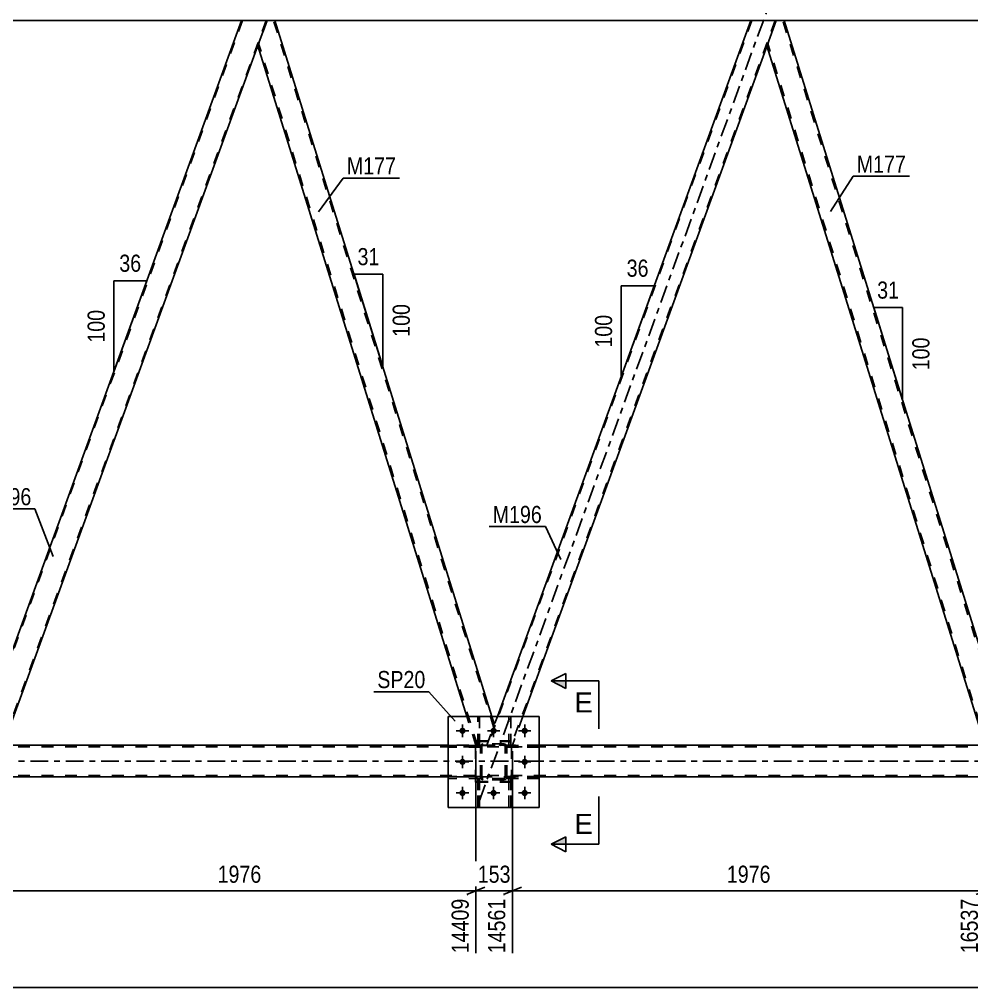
# Model space of a CAD drawing. Header units: millimetres. Extents: x 0 to 841, y 0 to 594.
# Drawn here: x 510.6 to 669.8, y 286.9 to 448.8 of the extents above; entities that cross this region are included whole.
import ezdxf

# ---------------------------------------------------------------- set-up
doc = ezdxf.new("R2010")
doc.units = ezdxf.units.MM
doc.linetypes.add('DXK_LINE_DOT2', pattern=[3.9198, 1.9599, -1.9599])
doc.linetypes.add('DXK_LINE_DOT3', pattern=[5.9187, 2.979, -0.9799, 0.9799, -0.9799])
doc.styles.add('Arial', font='ARIAL.TTF', dxfattribs={"height": 0.2})
doc.styles.add('Arial Narrow', font='ARIALN.TTF', dxfattribs={"height": 0.2})

# ---------------------------------------------------------------- blocks, each defined once
blk = doc.blocks.new('Part-814553284-4020 - 3941')
at = {"color": 7, "linetype": 'DXK_LINE_DOT2'}
for p, q in [((587.69, 327.19), (587.73, 327.37)), ((587.73, 327.37), (587.69, 327.19)), ((587.69, 322.15), (587.69, 327.19)), ((587.93, 327.19), (587.95, 327.28)), ((587.93, 322.15), (587.93, 327.19)), ((587.95, 327.28), (588, 327.36)), ((587.99, 327.63), (588.17, 327.67)), ((588.17, 327.67), (587.99, 327.63)), ((588, 327.36), (588.08, 327.41)), ((588.08, 327.41), (588.17, 327.43)), ((591.61, 327.67), (588.17, 327.67)), ((588.17, 327.43), (591.61, 327.43)), ((591.61, 327.67), (591.79, 327.63)), ((591.79, 327.63), (591.61, 327.67)), ((591.61, 327.43), (591.7, 327.41)), ((591.7, 327.41), (591.78, 327.36)), ((591.78, 327.36), (591.83, 327.28)), ((591.83, 327.28), (591.85, 327.19)), ((591.85, 322.15), (591.85, 327.19)), ((592.05, 327.37), (592.09, 327.19)), ((592.09, 327.19), (592.05, 327.37)), ((592.09, 322.15), (592.09, 327.19)), ((587.73, 321.97), (587.69, 322.15)), ((587.69, 322.15), (587.73, 321.97)), ((587.95, 322.06), (587.93, 322.15)), ((588, 321.98), (587.95, 322.06)), ((588.17, 321.67), (587.99, 321.71)), ((587.99, 321.71), (588.17, 321.67)), ((588.08, 321.93), (588, 321.98)), ((588.17, 321.91), (588.08, 321.93)), ((591.61, 321.91), (588.17, 321.91)), ((591.61, 321.67), (588.17, 321.67)), ((591.7, 321.93), (591.61, 321.91)), ((591.79, 321.71), (591.61, 321.67)), ((591.61, 321.67), (591.79, 321.71)), ((591.78, 321.98), (591.7, 321.93)), ((591.83, 322.06), (591.78, 321.98)), ((591.85, 322.15), (591.83, 322.06)), ((592.09, 322.15), (592.05, 321.97)), ((592.05, 321.97), (592.09, 322.15))]:
    blk.add_line(p, q, dxfattribs=at)
at = {"color": 7, "linetype": 'DXK_LINE_DOT3'}
blk.add_line((589.89, 324.67), (589.89, 324.67), dxfattribs=at)
at = {"color": 7, "linetype": 'DXK_LINE_DOT2'}
for centre, start, end in [((588.17, 327.19), 112.5, 157.5), ((588.17, 327.19), 112.5, 157.5), ((591.61, 327.19), 22.5, 67.5), ((591.61, 327.19), 22.5, 67.5), ((588.17, 322.15), 202.5, 247.5), ((588.17, 322.15), 202.5, 247.5), ((591.61, 322.15), 292.5, 337.5), ((591.61, 322.15), 292.5, 337.5)]:
    blk.add_arc(centre, 0.48, start, end, dxfattribs=at)
blk = doc.blocks.new('Part-814553284-3956 - 3941')
at = {"color": 7, "linetype": 'DXK_LINE_DOT2'}
for p, q in [((587.24, 327.43), (587.24, 332.27)), ((587.24, 332.27), (587.56, 332.27)), ((587.56, 332.27), (587.56, 327.43)), ((587.24, 328.03), (587.56, 328.03)), ((587.56, 327.43), (587.24, 327.43))]:
    blk.add_line(p, q, dxfattribs=at)
blk = doc.blocks.new('Part-814553284-4016 - 3941')
at = {"color": 2, "linetype": 'Continuous'}
for p, q in [((587.24, 332.27), (587.24, 332.27)), ((587.56, 332.27), (587.24, 332.27)), ((587.56, 332.27), (587.56, 332.27))]:
    blk.add_line(p, q, dxfattribs=at)
at = {"color": 7, "linetype": 'DXK_LINE_DOT2'}
for p, q in [((587.24, 327.43), (587.24, 332.27)), ((587.56, 327.43), (587.56, 332.27)), ((587.24, 328.03), (587.56, 328.03)), ((587.56, 327.43), (587.24, 327.43))]:
    blk.add_line(p, q, dxfattribs=at)
blk = doc.blocks.new('Part-814553284-3959 - 3941')
at = {"color": 7, "linetype": 'DXK_LINE_DOT2'}
for p, q in [((592.44, 327.43), (592.44, 332.27)), ((592.44, 332.27), (592.76, 332.27)), ((592.76, 332.27), (592.76, 327.43)), ((592.44, 328.03), (592.76, 328.03)), ((592.76, 327.43), (592.44, 327.43))]:
    blk.add_line(p, q, dxfattribs=at)
blk = doc.blocks.new('Part-814553284-3981 - 3941')
at = {"color": 2, "linetype": 'Continuous'}
for p, q in [((552.02, 448.66), (550.49, 444.47)), ((553.33, 448.66), (552.02, 448.66)), ((589.61, 332.27), (553.33, 448.66)), ((585.42, 332.27), (550.47, 444.41)), ((550.49, 444.47), (550.49, 444.46))]:
    blk.add_line(p, q, dxfattribs=at)
at = {"color": 7, "linetype": 'DXK_LINE_DOT2'}
for p, q in [((589.9, 330.54), (553.08, 448.66)), ((550.49, 444.47), (550.47, 444.41)), ((587.18, 327.44), (550.6, 444.79)), ((586.93, 327.44), (585.42, 332.27)), ((590.04, 330.92), (589.61, 332.27)), ((588.77, 327.44), (590.04, 330.92)), ((586.93, 327.44), (588.77, 327.44))]:
    blk.add_line(p, q, dxfattribs=at)
blk = doc.blocks.new('Part-814553284-4051 - 3941')
at = {"color": 7, "linetype": 'DXK_LINE_DOT2'}
for p, q in [((592.09, 321.91), (592.09, 322.23)), ((592.09, 322.23), (597.49, 322.23)), ((592.69, 321.91), (592.69, 322.23)), ((597.49, 322.23), (597.49, 321.91)), ((597.49, 321.91), (592.09, 321.91))]:
    blk.add_line(p, q, dxfattribs=at)
blk = doc.blocks.new('Bolt-814553284-4063 - 3941')
at = {"color": 1, "linetype": 'Continuous'}
for p, q in [((584.69, 330.91), (584.69, 330.22)), ((589.89, 330.91), (589.89, 330.22)), ((595.09, 330.91), (595.09, 330.22)), ((583.65, 329.87), (584.34, 329.87)), ((584.69, 328.83), (584.69, 329.52)), ((585.73, 329.87), (585.04, 329.87)), ((588.85, 329.87), (589.54, 329.87)), ((589.89, 328.83), (589.89, 329.52)), ((590.93, 329.87), (590.24, 329.87)), ((594.05, 329.87), (594.74, 329.87)), ((595.09, 328.83), (595.09, 329.52)), ((596.13, 329.87), (595.44, 329.87)), ((584.69, 325.71), (584.69, 325.02)), ((595.09, 325.71), (595.09, 325.02)), ((583.65, 324.67), (584.34, 324.67)), ((584.69, 323.63), (584.69, 324.32)), ((585.73, 324.67), (585.04, 324.67)), ((594.05, 324.67), (594.74, 324.67)), ((595.09, 323.63), (595.09, 324.32)), ((596.13, 324.67), (595.44, 324.67)), ((583.65, 319.47), (584.34, 319.47)), ((584.69, 320.51), (584.69, 319.82)), ((584.69, 318.43), (584.69, 319.12)), ((585.73, 319.47), (585.04, 319.47)), ((588.85, 319.47), (589.54, 319.47)), ((589.89, 320.51), (589.89, 319.82)), ((589.89, 318.43), (589.89, 319.12)), ((590.93, 319.47), (590.24, 319.47)), ((594.05, 319.47), (594.74, 319.47)), ((595.09, 320.51), (595.09, 319.82)), ((595.09, 318.43), (595.09, 319.12)), ((596.13, 319.47), (595.44, 319.47))]:
    blk.add_line(p, q, dxfattribs=at)
blk = doc.blocks.new('Bolt-814553284-4064 - 3941')
at = {"linetype": 'Continuous'}
for points in [[(585.21, 329.87, -1), (584.17, 329.87, -1)], [(590.41, 329.87, -1), (589.37, 329.87, -1)], [(595.61, 329.87, -1), (594.57, 329.87, -1)], [(585.21, 324.67, -1), (584.17, 324.67, -1)], [(595.61, 324.67, -1), (594.57, 324.67, -1)], [(585.21, 319.47, -1), (584.17, 319.47, -1)], [(590.41, 319.47, -1), (589.37, 319.47, -1)], [(595.61, 319.47, -1), (594.57, 319.47, -1)]]:
    blk.add_hatch(color=1, dxfattribs=at).paths.add_polyline_path(points)
at = {"color": 1, "linetype": 'Continuous'}
for p, q in [((584.69, 330.91), (584.69, 328.83)), ((589.89, 330.91), (589.89, 328.83)), ((595.09, 330.91), (595.09, 328.83)), ((585.73, 329.87), (583.65, 329.87)), ((590.93, 329.87), (588.85, 329.87)), ((596.13, 329.87), (594.05, 329.87)), ((584.69, 325.71), (584.69, 323.63)), ((595.09, 325.71), (595.09, 323.63)), ((585.73, 324.67), (583.65, 324.67)), ((596.13, 324.67), (594.05, 324.67)), ((585.73, 319.47), (583.65, 319.47)), ((584.69, 320.51), (584.69, 318.43)), ((590.93, 319.47), (588.85, 319.47)), ((589.89, 320.51), (589.89, 318.43)), ((596.13, 319.47), (594.05, 319.47)), ((595.09, 320.51), (595.09, 318.43))]:
    blk.add_line(p, q, dxfattribs=at)
blk = doc.blocks.new('Part-814553284-4000 - 3941')
at = {"color": 7, "linetype": 'DXK_LINE_DOT2'}
for p, q in [((587.69, 327.43), (582.29, 327.43)), ((582.29, 327.11), (582.29, 327.43)), ((587.69, 327.11), (582.29, 327.11)), ((587.09, 327.11), (587.09, 327.43)), ((587.69, 327.43), (587.69, 327.11))]:
    blk.add_line(p, q, dxfattribs=at)
blk = doc.blocks.new('Part-814553284-4003 - 3941')
at = {"color": 7, "linetype": 'DXK_LINE_DOT2'}
for p, q in [((592.76, 321.91), (592.44, 321.91)), ((592.44, 321.91), (592.44, 317.07)), ((592.44, 321.31), (592.76, 321.31)), ((592.76, 317.07), (592.76, 321.91)), ((592.44, 317.07), (592.76, 317.07))]:
    blk.add_line(p, q, dxfattribs=at)
blk = doc.blocks.new('Part-814553284-4004 - 3941')
at = {"color": 7, "linetype": 'DXK_LINE_DOT2'}
for p, q in [((597.49, 322.23), (592.09, 322.23)), ((592.09, 322.23), (592.09, 321.91)), ((592.69, 321.91), (592.69, 322.23)), ((597.49, 321.91), (597.49, 322.23)), ((592.09, 321.91), (597.49, 321.91))]:
    blk.add_line(p, q, dxfattribs=at)
blk = doc.blocks.new('Part-814553284-4005 - 3941')
at = {"color": 7, "linetype": 'DXK_LINE_DOT2'}
for p, q in [((597.49, 327.43), (592.09, 327.43)), ((592.09, 327.43), (592.09, 327.11)), ((592.09, 327.11), (597.49, 327.11)), ((592.69, 327.11), (592.69, 327.43)), ((597.49, 327.11), (597.49, 327.43))]:
    blk.add_line(p, q, dxfattribs=at)
blk = doc.blocks.new('Part-814553284-4022 - 3941')
at = {"color": 7, "linetype": 'DXK_LINE_DOT2'}
for p, q in [((582.29, 332.27), (597.49, 332.27)), ((582.29, 332.27), (582.29, 317.07)), ((597.49, 332.27), (597.49, 317.07)), ((582.29, 317.07), (597.49, 317.07))]:
    blk.add_line(p, q, dxfattribs=at)
blk = doc.blocks.new('Part-814553284-4032 - 3941')
at = {"color": 7, "linetype": 'DXK_LINE_DOT2'}
for p, q in [((547.93, 448.66), (503.81, 327.44)), ((551.85, 448.66), (507.72, 327.44)), ((552.02, 448.66), (550.49, 444.46)), ((504.88, 330.87), (503.64, 327.44)), ((507.89, 327.44), (503.64, 327.44))]:
    blk.add_line(p, q, dxfattribs=at)
at = {"color": 2, "linetype": 'Continuous'}
for p, q in [((547.76, 448.66), (504.88, 330.87)), ((552.02, 448.66), (547.76, 448.66)), ((550.49, 444.46), (507.89, 327.44))]:
    blk.add_line(p, q, dxfattribs=at)
blk = doc.blocks.new('Part-814553284-4033 - 3941')
at = {"color": 7, "linetype": 'DXK_LINE_DOT2'}
for p, q in [((587.69, 327.43), (582.29, 327.43)), ((582.29, 327.43), (582.29, 327.11)), ((587.69, 327.11), (582.29, 327.11)), ((587.09, 327.11), (587.09, 327.43)), ((587.69, 327.11), (587.69, 327.43))]:
    blk.add_line(p, q, dxfattribs=at)
blk = doc.blocks.new('Part-814553284-4038 - 3941')
at = {"color": 2, "linetype": 'Continuous'}
for p, q in [((547.76, 448.66), (468.2, 448.66)), ((632.89, 448.66), (553.33, 448.66)), ((718.03, 448.66), (638.47, 448.66))]:
    blk.add_line(p, q, dxfattribs=at)
at = {"color": 7, "linetype": 'DXK_LINE_DOT2'}
for p, q in [((553.33, 448.66), (547.76, 448.66)), ((638.47, 448.66), (632.89, 448.66))]:
    blk.add_line(p, q, dxfattribs=at)
blk = doc.blocks.new('Part-814553284-4049 - 3941')
at = {"color": 7, "linetype": 'DXK_LINE_DOT2'}
for p, q in [((587.69, 322.23), (582.29, 322.23)), ((582.29, 322.23), (582.29, 321.91)), ((587.09, 321.91), (587.09, 322.23)), ((587.69, 321.91), (587.69, 322.23)), ((587.69, 321.91), (582.29, 321.91))]:
    blk.add_line(p, q, dxfattribs=at)
blk = doc.blocks.new('Part-814553284-4081 - 3941')
at = {"color": 2, "linetype": 'Continuous'}
for p, q in [((637.15, 448.66), (635.62, 444.47)), ((638.47, 448.66), (637.15, 448.66)), ((675.17, 330.92), (638.47, 448.66)), ((672.06, 327.44), (635.6, 444.41)), ((635.62, 444.47), (635.62, 444.46)), ((675.15, 330.86), (674.9, 330.17)), ((675.15, 330.87), (675.15, 330.86)), ((674.9, 330.17), (673.91, 327.44))]:
    blk.add_line(p, q, dxfattribs=at)
at = {"color": 7, "linetype": 'DXK_LINE_DOT2'}
for p, q in [((675.03, 330.54), (638.22, 448.66)), ((635.62, 444.47), (635.6, 444.41)), ((672.31, 327.44), (635.74, 444.79)), ((674.9, 330.17), (675.09, 330.7)), ((675.17, 330.92), (675.15, 330.87)), ((673.91, 327.44), (672.06, 327.44))]:
    blk.add_line(p, q, dxfattribs=at)
blk = doc.blocks.new('Part-814553284-4086 - 3941')
at = {"color": 7, "linetype": 'DXK_LINE_DOT3'}
blk.add_line((587.48, 318.05), (638.44, 458.06), dxfattribs=at)
at = {"color": 7, "linetype": 'DXK_LINE_DOT2'}
for p, q in [((633.06, 448.66), (588.94, 327.44)), ((636.98, 448.66), (592.86, 327.44)), ((637.15, 448.66), (635.62, 444.46)), ((588.77, 327.44), (590.53, 332.27)), ((594.78, 332.27), (593.03, 327.44)), ((593.03, 327.44), (588.77, 327.44))]:
    blk.add_line(p, q, dxfattribs=at)
at = {"color": 2, "linetype": 'Continuous'}
for p, q in [((632.89, 448.66), (590.53, 332.27)), ((637.15, 448.66), (632.89, 448.66)), ((635.62, 444.46), (594.78, 332.27))]:
    blk.add_line(p, q, dxfattribs=at)
blk = doc.blocks.new('Part-814553284-4101 - 3941')
at = {"color": 7, "linetype": 'DXK_LINE_DOT2'}
for p, q in [((743.63, 327.2), (56.7, 327.21)), ((597.49, 327.44), (582.29, 327.44)), ((743.63, 322.4), (56.7, 322.41)), ((597.49, 322.16), (582.29, 322.16))]:
    blk.add_line(p, q, dxfattribs=at)
at = {"color": 2, "linetype": 'Continuous'}
for p, q in [((582.29, 327.44), (342.09, 327.45)), ((743.63, 327.44), (597.49, 327.44)), ((582.29, 322.16), (342.09, 322.17)), ((743.63, 322.16), (597.49, 322.16))]:
    blk.add_line(p, q, dxfattribs=at)
at = {"color": 7, "linetype": 'DXK_LINE_DOT3'}
blk.add_line((56.7, 324.81), (743.63, 324.8), dxfattribs=at)
blk = doc.blocks.new('Part-814553284-4118 - 3941')
at = {"color": 2, "linetype": 'Continuous'}
for p, q in [((592.44, 332.27), (592.44, 332.27)), ((592.76, 332.27), (592.44, 332.27)), ((592.76, 332.27), (592.76, 332.27))]:
    blk.add_line(p, q, dxfattribs=at)
at = {"color": 7, "linetype": 'DXK_LINE_DOT2'}
for p, q in [((592.44, 327.43), (592.44, 332.27)), ((592.76, 327.43), (592.76, 332.27)), ((592.44, 328.03), (592.76, 328.03)), ((592.76, 327.43), (592.44, 327.43))]:
    blk.add_line(p, q, dxfattribs=at)
blk = doc.blocks.new('Part-814553284-4140 - 3941')
at = {"color": 2, "linetype": 'Continuous'}
for p, q in [((597.49, 332.27), (582.29, 332.27)), ((582.29, 332.27), (582.29, 317.07)), ((597.49, 332.27), (597.49, 317.07)), ((597.49, 317.07), (582.29, 317.07))]:
    blk.add_line(p, q, dxfattribs=at)
blk = doc.blocks.new('Part-814553284-4156 - 3941')
at = {"color": 7, "linetype": 'DXK_LINE_DOT2'}
for p, q in [((592.89, 328.2), (586.89, 328.2)), ((586.89, 321.4), (586.89, 328.2)), ((592.89, 321.4), (592.89, 328.2)), ((592.89, 321.4), (586.89, 321.4))]:
    blk.add_line(p, q, dxfattribs=at)
blk = doc.blocks.new('Part-814553284-4163 - 3941')
at = {"color": 7, "linetype": 'DXK_LINE_DOT2'}
for p, q in [((587.56, 321.91), (587.24, 321.91)), ((587.24, 321.91), (587.24, 317.07)), ((587.24, 321.31), (587.56, 321.31)), ((587.56, 317.07), (587.56, 321.91)), ((587.24, 317.07), (587.56, 317.07))]:
    blk.add_line(p, q, dxfattribs=at)
blk = doc.blocks.new('Part-814553284-4173 - 3941')
at = {"color": 7, "linetype": 'DXK_LINE_DOT2'}
for p, q in [((592.09, 327.11), (592.09, 327.43)), ((592.09, 327.43), (597.49, 327.43)), ((597.49, 327.11), (592.09, 327.11)), ((592.69, 327.11), (592.69, 327.43)), ((597.49, 327.43), (597.49, 327.11))]:
    blk.add_line(p, q, dxfattribs=at)
blk = doc.blocks.new('Part-814553284-4175 - 3941')
at = {"color": 7, "linetype": 'DXK_LINE_DOT2'}
for p, q in [((587.69, 327.19), (587.73, 327.37)), ((587.73, 327.37), (587.69, 327.19)), ((587.69, 322.15), (587.69, 327.19)), ((587.93, 327.19), (587.95, 327.28)), ((587.93, 322.15), (587.93, 327.19)), ((587.95, 327.28), (588, 327.36)), ((587.99, 327.63), (588.17, 327.67)), ((588.17, 327.67), (587.99, 327.63)), ((588, 327.36), (588.08, 327.41)), ((588.08, 327.41), (588.17, 327.43)), ((591.61, 327.67), (588.17, 327.67)), ((588.17, 327.43), (591.61, 327.43)), ((591.61, 327.67), (591.79, 327.63)), ((591.79, 327.63), (591.61, 327.67)), ((591.61, 327.43), (591.7, 327.41)), ((591.7, 327.41), (591.78, 327.36)), ((591.78, 327.36), (591.83, 327.28)), ((591.83, 327.28), (591.85, 327.19)), ((591.85, 322.15), (591.85, 327.19)), ((592.05, 327.37), (592.09, 327.19)), ((592.09, 327.19), (592.05, 327.37)), ((592.09, 322.15), (592.09, 327.19)), ((587.73, 321.97), (587.69, 322.15)), ((587.69, 322.15), (587.73, 321.97)), ((587.95, 322.06), (587.93, 322.15)), ((588, 321.98), (587.95, 322.06)), ((588.17, 321.67), (587.99, 321.71)), ((587.99, 321.71), (588.17, 321.67)), ((588.08, 321.93), (588, 321.98)), ((588.17, 321.91), (588.08, 321.93)), ((591.61, 321.91), (588.17, 321.91)), ((591.61, 321.67), (588.17, 321.67)), ((591.7, 321.93), (591.61, 321.91)), ((591.79, 321.71), (591.61, 321.67)), ((591.61, 321.67), (591.79, 321.71)), ((591.78, 321.98), (591.7, 321.93)), ((591.83, 322.06), (591.78, 321.98)), ((591.85, 322.15), (591.83, 322.06)), ((592.09, 322.15), (592.05, 321.97)), ((592.05, 321.97), (592.09, 322.15))]:
    blk.add_line(p, q, dxfattribs=at)
at = {"color": 7, "linetype": 'DXK_LINE_DOT3'}
blk.add_line((589.89, 324.67), (589.89, 324.67), dxfattribs=at)
at = {"color": 7, "linetype": 'DXK_LINE_DOT2'}
for centre, start, end in [((588.17, 327.19), 112.5, 157.5), ((588.17, 327.19), 112.5, 157.5), ((591.61, 327.19), 22.5, 67.5), ((591.61, 327.19), 22.5, 67.5), ((588.17, 322.15), 202.5, 247.5), ((588.17, 322.15), 202.5, 247.5), ((591.61, 322.15), 292.5, 337.5), ((591.61, 322.15), 292.5, 337.5)]:
    blk.add_arc(centre, 0.48, start, end, dxfattribs=at)
blk = doc.blocks.new('Part-814553284-4277 - 3941')
at = {"color": 7, "linetype": 'DXK_LINE_DOT2'}
for p, q in [((587.69, 322.23), (582.29, 322.23)), ((582.29, 321.91), (582.29, 322.23)), ((587.09, 321.91), (587.09, 322.23)), ((587.69, 322.23), (587.69, 321.91)), ((587.69, 321.91), (582.29, 321.91))]:
    blk.add_line(p, q, dxfattribs=at)
blk = doc.blocks.new('Part-814553284-4286 - 3941')
at = {"color": 7, "linetype": 'DXK_LINE_DOT2'}
for p, q in [((592.89, 328.07), (586.89, 328.07)), ((586.89, 321.27), (586.89, 328.07)), ((592.89, 321.27), (592.89, 328.07)), ((592.89, 321.27), (586.89, 321.27))]:
    blk.add_line(p, q, dxfattribs=at)
blk = doc.blocks.new('Part-814553284-4342 - 3941')
at = {"color": 7, "linetype": 'DXK_LINE_DOT2'}
for p, q in [((587.24, 317.07), (587.24, 321.91)), ((587.24, 321.91), (587.56, 321.91)), ((587.24, 321.31), (587.56, 321.31)), ((587.56, 321.91), (587.56, 317.07)), ((587.56, 317.07), (587.24, 317.07))]:
    blk.add_line(p, q, dxfattribs=at)
blk = doc.blocks.new('Part-814553284-4345 - 3941')
at = {"color": 7, "linetype": 'DXK_LINE_DOT2'}
for p, q in [((592.44, 317.07), (592.44, 321.91)), ((592.44, 321.91), (592.76, 321.91)), ((592.44, 321.31), (592.76, 321.31)), ((592.76, 321.91), (592.76, 317.07)), ((592.76, 317.07), (592.44, 317.07))]:
    blk.add_line(p, q, dxfattribs=at)
blk = doc.blocks.new('StraightDimension-814553284-5178 - 3941')
at = {"color": 7, "linetype": 'Continuous'}
for p, q in [((507.89, 326.44), (507.89, 292.67)), ((586.93, 326.44), (586.93, 292.67)), ((509.39, 303.71), (506.39, 302.51)), ((507.89, 303.11), (586.93, 303.11)), ((585.43, 302.51), (588.43, 303.71))]:
    blk.add_line(p, q, dxfattribs=at)
at = {"color": 0}
blk.add_wipeout([(551.67, 303.86), (551.67, 308.06), (543.15, 308.06), (543.15, 303.86)], dxfattribs=at)
at = {"color": 0, "linetype": 'Continuous'}
blk.add_wipeout([(586.33, 302.41), (582.13, 302.41), (582.13, 292.07), (586.33, 292.07)], dxfattribs=at)
at = {"color": 3, "style": 'Arial Narrow'}
blk.add_text('1976', height=2.863, dxfattribs=at).set_placement((543.75, 304.46))
at = {"color": 3, "linetype": 'Continuous', "style": 'Arial Narrow'}
blk.add_text('14409', height=2.863, rotation=90.0002, dxfattribs=at).set_placement((585.73, 292.67))
blk = doc.blocks.new('AngleDimension-814553284-24369 - 3941')
at = {"color": 7, "linetype": 'Continuous'}
for p, q in [((526.37, 405.12), (531.91, 405.12)), ((526.37, 389.9), (531.91, 405.12)), ((526.37, 389.9), (526.37, 405.12)), ((529.34, 398.05), (531.91, 405.12))]:
    blk.add_line(p, q, dxfattribs=at)
at = {"color": 0}
for points in [[(531.57, 406.02), (531.57, 410.22), (526.71, 410.22), (526.71, 406.02)], [(525.47, 400.85), (521.27, 400.85), (521.27, 394.17), (525.47, 394.17)]]:
    blk.add_wipeout(points, dxfattribs=at)
at = {"color": 3, "style": 'Arial Narrow'}
blk.add_text('36', height=2.863, dxfattribs=at).set_placement((527.31, 406.62))
blk.add_text('100', height=2.863, rotation=90.0002, dxfattribs=at).set_placement((524.87, 394.77))
blk = doc.blocks.new('StraightDimension-814553284-5197 - 3941')
at = {"color": 7, "linetype": 'Continuous'}
for p, q in [((586.93, 326.44), (586.93, 292.67)), ((593.03, 326.44), (593.03, 292.67)), ((585.43, 302.51), (588.43, 303.71)), ((586.93, 303.11), (593.03, 303.11)), ((594.53, 303.71), (591.53, 302.51))]:
    blk.add_line(p, q, dxfattribs=at)
at = {"color": 0}
blk.add_wipeout([(593.32, 303.86), (593.32, 308.06), (586.64, 308.06), (586.64, 303.86)], dxfattribs=at)
at = {"color": 0, "linetype": 'Continuous'}
blk.add_wipeout([(592.43, 302.41), (588.23, 302.41), (588.23, 292.07), (592.43, 292.07)], dxfattribs=at)
at = {"color": 3, "style": 'Arial Narrow'}
blk.add_text('153', height=2.863, dxfattribs=at).set_placement((587.24, 304.46))
at = {"color": 3, "linetype": 'Continuous', "style": 'Arial Narrow'}
blk.add_text('14561', height=2.863, rotation=90.0002, dxfattribs=at).set_placement((591.83, 292.67))
blk = doc.blocks.new('StraightDimension-814553284-5267 - 3941')
at = {"color": 7, "linetype": 'Continuous'}
blk.add_line((45.84, 286.93), (789.85, 286.93), dxfattribs=at)
blk = doc.blocks.new('StraightDimension-814553284-5216 - 3941')
at = {"color": 7, "linetype": 'Continuous'}
for p, q in [((593.03, 326.44), (593.03, 292.67)), ((672.06, 326.44), (672.06, 292.67)), ((594.53, 303.71), (591.53, 302.51)), ((593.03, 303.11), (672.06, 303.11)), ((670.56, 302.51), (673.56, 303.71))]:
    blk.add_line(p, q, dxfattribs=at)
at = {"color": 0}
blk.add_wipeout([(636.8, 303.86), (636.8, 308.06), (628.29, 308.06), (628.29, 303.86)], dxfattribs=at)
at = {"color": 0, "linetype": 'Continuous'}
blk.add_wipeout([(671.46, 302.41), (667.26, 302.41), (667.26, 292.07), (671.46, 292.07)], dxfattribs=at)
at = {"color": 3, "style": 'Arial Narrow'}
blk.add_text('1976', height=2.863, dxfattribs=at).set_placement((628.89, 304.46))
at = {"color": 3, "linetype": 'Continuous', "style": 'Arial Narrow'}
blk.add_text('16537', height=2.863, rotation=90.0002, dxfattribs=at).set_placement((670.86, 292.67))
blk = doc.blocks.new('AngleDimension-814553284-24383 - 3941')
at = {"color": 7, "linetype": 'Continuous'}
for p, q in [((570.04, 395.07), (566.56, 406.22)), ((571.38, 406.22), (566.56, 406.22)), ((571.38, 390.76), (566.56, 406.22)), ((571.38, 390.76), (571.38, 406.22))]:
    blk.add_line(p, q, dxfattribs=at)
at = {"color": 0}
for points in [[(571.4, 407.12), (571.4, 411.32), (566.54, 411.32), (566.54, 407.12)], [(576.48, 401.83), (572.28, 401.83), (572.28, 395.15), (576.48, 395.15)]]:
    blk.add_wipeout(points, dxfattribs=at)
at = {"color": 3, "style": 'Arial Narrow'}
blk.add_text('31', height=2.863, dxfattribs=at).set_placement((567.14, 407.72))
blk.add_text('100', height=2.863, rotation=90.0002, dxfattribs=at).set_placement((575.88, 395.75))
blk = doc.blocks.new('AngleDimension-814553284-24397 - 3941')
at = {"color": 7, "linetype": 'Continuous'}
for p, q in [((611.2, 404.29), (616.74, 404.29)), ((611.2, 389.07), (616.74, 404.29)), ((611.2, 389.07), (611.2, 404.29)), ((613.09, 394.25), (616.74, 404.29))]:
    blk.add_line(p, q, dxfattribs=at)
at = {"color": 0}
for points in [[(616.4, 405.19), (616.4, 409.39), (611.54, 409.39), (611.54, 405.19)], [(610.3, 400.02), (606.1, 400.02), (606.1, 393.34), (610.3, 393.34)]]:
    blk.add_wipeout(points, dxfattribs=at)
at = {"color": 3, "style": 'Arial Narrow'}
blk.add_text('36', height=2.863, dxfattribs=at).set_placement((612.14, 405.79))
blk.add_text('100', height=2.863, rotation=90.0002, dxfattribs=at).set_placement((609.7, 393.94))
blk = doc.blocks.new('AngleDimension-814553284-24411 - 3941')
at = {"color": 7, "linetype": 'Continuous'}
for p, q in [((655.36, 394.47), (653.44, 400.63)), ((658.26, 400.63), (653.44, 400.63)), ((658.26, 385.16), (653.44, 400.63)), ((658.26, 385.16), (658.26, 400.63))]:
    blk.add_line(p, q, dxfattribs=at)
at = {"color": 0}
for points in [[(658.28, 401.53), (658.28, 405.73), (653.42, 405.73), (653.42, 401.53)], [(663.36, 396.24), (659.16, 396.24), (659.16, 389.55), (663.36, 389.55)]]:
    blk.add_wipeout(points, dxfattribs=at)
at = {"color": 3, "style": 'Arial Narrow'}
blk.add_text('31', height=2.863, dxfattribs=at).set_placement((654.02, 402.13))
blk.add_text('100', height=2.863, rotation=90.0002, dxfattribs=at).set_placement((662.76, 390.15))
blk = doc.blocks.new('Mark-814553284-3977 - 3941')
at = {"color": 0}
blk.add_wipeout([(573.58, 422.89), (573.58, 425.89), (565.36, 425.89), (565.36, 422.89)], dxfattribs=at)
blk.add_wipeout([(573.58, 422.89), (573.58, 425.89), (565.36, 425.89), (565.36, 422.89)], dxfattribs=at)
at = {"color": 30, "linetype": 'Continuous'}
for p, q in [((560.6, 416.67), (564.76, 422.29)), ((564.76, 422.29), (574.18, 422.29))]:
    blk.add_line(p, q, dxfattribs=at)
at = {"color": 3, "style": 'Arial Narrow'}
blk.add_text('M177', height=2.863, dxfattribs=at).set_placement((565.36, 422.89))
blk = doc.blocks.new('Mark-814553284-4028 - 3941')
at = {"color": 0}
blk.add_wipeout([(512.61, 367.58), (512.61, 370.58), (504.39, 370.58), (504.39, 367.58)], dxfattribs=at)
blk.add_wipeout([(512.61, 367.58), (512.61, 370.58), (504.39, 370.58), (504.39, 367.58)], dxfattribs=at)
at = {"color": 30, "linetype": 'Continuous'}
for p in [(503.79, 366.98), (516.26, 359.02)]:
    blk.add_line(p, (513.21, 366.98), dxfattribs=at)
at = {"color": 3, "style": 'Arial Narrow'}
blk.add_text('M196', height=2.863, dxfattribs=at).set_placement((504.39, 367.58))
blk = doc.blocks.new('Mark-814553284-4077 - 3941')
at = {"color": 0}
blk.add_wipeout([(658.83, 423.18), (658.83, 426.18), (650.61, 426.18), (650.61, 423.18)], dxfattribs=at)
blk.add_wipeout([(658.83, 423.18), (658.83, 426.18), (650.61, 426.18), (650.61, 423.18)], dxfattribs=at)
at = {"color": 30, "linetype": 'Continuous'}
for p, q in [((646.22, 416.68), (650.01, 422.58)), ((650.01, 422.58), (659.43, 422.58))]:
    blk.add_line(p, q, dxfattribs=at)
at = {"color": 3, "style": 'Arial Narrow'}
blk.add_text('M177', height=2.863, dxfattribs=at).set_placement((650.61, 423.18))
blk = doc.blocks.new('Mark-814553284-4082 - 3941')
at = {"color": 0}
blk.add_wipeout([(597.97, 364.61), (597.97, 367.61), (589.74, 367.61), (589.74, 364.61)], dxfattribs=at)
blk.add_wipeout([(597.97, 364.61), (597.97, 367.61), (589.74, 367.61), (589.74, 364.61)], dxfattribs=at)
at = {"color": 30, "linetype": 'Continuous'}
for p in [(589.14, 364.01), (601.16, 358.5)]:
    blk.add_line(p, (598.57, 364.01), dxfattribs=at)
at = {"color": 3, "style": 'Arial Narrow'}
blk.add_text('M196', height=2.863, dxfattribs=at).set_placement((589.74, 364.61))
blk = doc.blocks.new('Mark-814553284-4136 - 3941')
at = {"color": 0}
blk.add_wipeout([(578.49, 337.01), (578.49, 340.01), (570.45, 340.01), (570.45, 337.01)], dxfattribs=at)
blk.add_wipeout([(578.49, 337.01), (578.49, 340.01), (570.45, 340.01), (570.45, 337.01)], dxfattribs=at)
at = {"color": 30, "linetype": 'Continuous'}
for p in [(569.85, 336.41), (583.44, 331.47)]:
    blk.add_line(p, (579.09, 336.41), dxfattribs=at)
at = {"color": 3, "style": 'Arial Narrow'}
blk.add_text('SP20', height=2.863, dxfattribs=at).set_placement((570.45, 337.01))
blk = doc.blocks.new('SectionMark-814553284-5611 - 3941')
at = {"linetype": 'Continuous'}
for points in [[(601.99, 338.2), (601.99, 336.95), (599.49, 338.2)], [(601.99, 312.14), (601.99, 310.89), (599.49, 310.89)]]:
    blk.add_hatch(color=6, dxfattribs=at).paths.add_polyline_path(points)
at = {"color": 6, "linetype": 'Continuous'}
for p, q in [((599.49, 338.2), (601.99, 339.45)), ((601.99, 336.95), (601.99, 339.45)), ((607.49, 338.2), (599.49, 338.2)), ((599.49, 338.2), (601.99, 336.95)), ((607.49, 338.2), (607.49, 330.2)), ((607.49, 310.89), (607.49, 318.89)), ((599.49, 310.89), (601.99, 312.14)), ((607.49, 310.89), (599.49, 310.89)), ((601.99, 309.64), (599.49, 310.89)), ((601.99, 312.14), (601.99, 309.64))]:
    blk.add_line(p, q, dxfattribs=at)
at = {"color": 0, "linetype": 'Continuous'}
for points in [[(606.49, 332.95), (606.49, 336.45), (603.38, 336.45), (603.38, 332.95)], [(606.49, 312.64), (606.49, 316.14), (603.38, 316.14), (603.38, 312.64)]]:
    blk.add_wipeout(points, dxfattribs=at)
at = {"color": 3, "linetype": 'Continuous', "style": 'Arial'}
for p in [(603.38, 332.95), (603.38, 312.64)]:
    blk.add_text('E', height=3.34, dxfattribs=at).set_placement(p)

msp = doc.modelspace()

# ---------------------------------------------------------------- block references
for name in ['Part-814553284-4086 - 3941', 'Part-814553284-4038 - 3941', 'Part-814553284-4032 - 3941', 'Part-814553284-3981 - 3941', 'Part-814553284-4081 - 3941', 'Part-814553284-4022 - 3941', 'Part-814553284-4140 - 3941', 'Part-814553284-3956 - 3941', 'Part-814553284-4016 - 3941', 'Part-814553284-3959 - 3941', 'Part-814553284-4118 - 3941', 'Bolt-814553284-4063 - 3941', 'Bolt-814553284-4064 - 3941', 'Part-814553284-4101 - 3941', 'Part-814553284-4000 - 3941', 'Part-814553284-4033 - 3941', 'Part-814553284-4156 - 3941', 'Part-814553284-4286 - 3941', 'Part-814553284-4020 - 3941', 'Part-814553284-4175 - 3941', 'Part-814553284-4005 - 3941', 'Part-814553284-4173 - 3941', 'Part-814553284-4049 - 3941', 'Part-814553284-4277 - 3941', 'Part-814553284-4051 - 3941', 'Part-814553284-4004 - 3941', 'Part-814553284-4163 - 3941', 'Part-814553284-4342 - 3941', 'Part-814553284-4003 - 3941', 'Part-814553284-4345 - 3941']:
    msp.add_blockref(name, (0, 0))

# ---------------------------------------------------------------- next in the draw order: block references
for name in ['AngleDimension-814553284-24369 - 3941', 'StraightDimension-814553284-5178 - 3941']:
    msp.add_blockref(name, (0, 0))

# ---------------------------------------------------------------- next in the draw order: block references
msp.add_blockref('StraightDimension-814553284-5197 - 3941', (0, 0))

# ---------------------------------------------------------------- next in the draw order: block references
msp.add_blockref('StraightDimension-814553284-5267 - 3941', (0, 0))

# ---------------------------------------------------------------- next in the draw order: block references
for name in ['Mark-814553284-3977 - 3941', 'Mark-814553284-4077 - 3941', 'AngleDimension-814553284-24383 - 3941', 'AngleDimension-814553284-24397 - 3941', 'AngleDimension-814553284-24411 - 3941', 'Mark-814553284-4028 - 3941', 'Mark-814553284-4082 - 3941', 'Mark-814553284-4136 - 3941', 'StraightDimension-814553284-5216 - 3941']:
    msp.add_blockref(name, (0, 0))

# ---------------------------------------------------------------- next in the draw order: block references
msp.add_blockref('SectionMark-814553284-5611 - 3941', (0, 0))

doc.saveas('drawing.dxf')
